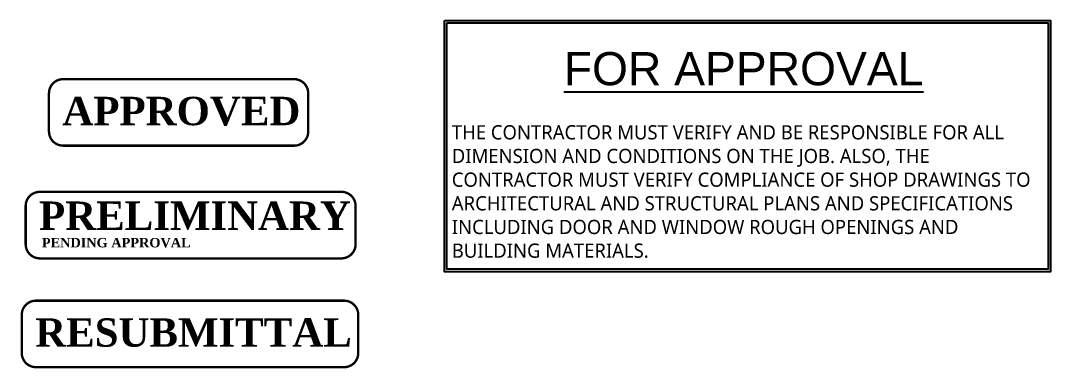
# Paper-space layout 'Wall' of a CAD drawing. Header units: inches. Extents: x 30 to 2203, y 4 to 1132.
# Drawn here: x 1766.8 to 2202.5, y 129.9 to 276.9 of the extents above; entities that cross this region are included whole.
import ezdxf

# ---------------------------------------------------------------- set-up
doc = ezdxf.new("R2010")
doc.units = ezdxf.units.IN
doc.header["$LTSCALE"] = 25
doc.header["$MEASUREMENT"] = 0
doc.styles.add('APPROVED', font='timesbd.ttf', dxfattribs={"height": 12})

# ---------------------------------------------------------------- blocks, each defined once
blk = doc.blocks.new('APPROVED')
at = {"const_width": 1}
blk.add_lwpolyline([(6, 28.12), (103.68, 28.12, -0.414214), (109.68, 22.12), (109.68, 6, -0.414214), (103.68, 0), (6, 0, -0.414214), (0, 6), (0, 22.12, -0.414214)], format="xyb", close=True, dxfattribs=at)
at = {"style": 'APPROVED'}
blk.add_text('APPROVED', height=12, dxfattribs=at).set_placement((5.67, 8.66))
blk = doc.blocks.new('FOR APPROVAL')
for points in [[(4.62, 110.34), (260.93, 110.34), (260.93, 4.24), (4.62, 4.24)], [(5.62, 109.34), (259.93, 109.34), (259.93, 5.24), (5.62, 5.24)]]:
    blk.add_lwpolyline(points, close=True)
at = {"attachment_point": 1, "style": 'APPROVED'}
for s, width, heights, insert, char_height in [('{\\fSwis721 BdOul BT|b0|i0|c0|p82;\\LFOR APPROVAL}', 155.1648, [22.15], (55.05, 97.04), 14), ('{\\fLucida Sans Typewriter|b0|i0|c0|p49;THE\\fSegoe MDL2 Assets|b0|i0|c0|p18; \\fLucida Sans Typewriter|b0|i0|c0|p49;CONTRACTOR MUST VERIFY AND BE RESPONSIBLE FOR ALL DIMENSION AND CONDITIONS ON THE JOB. ALSO, THE CONTRACTOR MUST VERIFY COMPLIANCE OF SHOP DRAWINGS TO ARCHITECTURAL AND STRUCTURAL PLANS AND SPECIFICATIONS INCLUDING DOOR AND WINDOW ROUGH OPENINGS AND BUILDING MATERIALS.}', 249.6739, [57.8], (7.68, 66.14), 6)]:
    blk.add_mtext_dynamic_manual_height_columns(s, width=width, gutter_width=60, heights=heights, dxfattribs=dict(at, insert=insert, char_height=char_height))
blk = doc.blocks.new('PRELIMINARY')
at = {"const_width": 1}
blk.add_lwpolyline([(6, 28.12), (133.6, 28.12, -0.414214), (139.6, 22.12), (139.6, 6, -0.414214), (133.6, 0), (6, 0, -0.414214), (0, 6), (0, 22.12, -0.414214)], format="xyb", close=True, dxfattribs=at)
at = {"style": 'APPROVED'}
for s, height, p in [('PRELIMINARY', 12, (5.67, 12.04)), ('PENDING APPROVAL', 4, (6.86, 4.64))]:
    blk.add_text(s, height=height, dxfattribs=at).set_placement(p)
blk = doc.blocks.new('RESUBMITTAL')
at = {"const_width": 1}
blk.add_lwpolyline([(6, 28.12), (136.35, 28.12, -0.414214), (142.35, 22.12), (142.35, 6, -0.414214), (136.35, 0), (6, 0, -0.414214), (0, 6), (0, 22.12, -0.414214)], format="xyb", close=True, dxfattribs=at)
at = {"style": 'APPROVED'}
blk.add_text('RESUBMITTAL', height=12, dxfattribs=at).set_placement((5.67, 8.66))

psp = doc.layouts.new('Wall')

# ---------------------------------------------------------------- block references
for name, p in [('FOR APPROVAL', (1941.59, 166.54)), ('APPROVED', (1778.85, 224.03)), ('PRELIMINARY', (1768.98, 176.4)), ('RESUBMITTAL', (1767.34, 130.41))]:
    psp.add_blockref(name, p)

doc.saveas('drawing.dxf')
